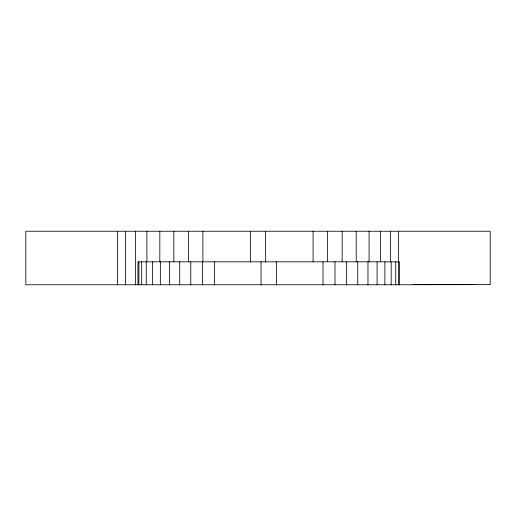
<?xml version="1.0" encoding="UTF-8"?>
<svg xmlns="http://www.w3.org/2000/svg" width="516" height="516" viewBox="0 0 516 516"><rect width="100%" height="100%" fill="white"/><g stroke="black" fill="none" stroke-linecap="round" stroke-linejoin="round"><path stroke-width="0.77" d="M398.404 284.767L490.2 284.613L490.2 231.233L25.8 231.233L25.8 284.767L399.494 284.767L399.494 261.825L137.94 261.825L137.94 284.767M413.709 284.613L474.894 284.613M398.552 261.825L398.552 284.767M398.404 231.233L398.404 261.593M395.753 261.825L395.753 284.767M391.16 261.825L391.16 284.767M390.483 231.233L390.483 261.593M384.891 261.825L384.891 284.767M380.634 231.233L380.634 261.593M377.093 261.825L377.093 284.767M369.101 231.233L369.101 261.593M367.966 261.825L367.966 284.767M357.736 261.825L357.736 284.767M356.175 231.233L356.175 261.593M346.649 261.825L346.649 284.767M342.16 231.233L342.16 261.593M334.981 261.825L334.981 284.767M327.415 231.233L327.415 261.593M323.016 261.825L323.016 284.767M313.089 231.233L313.089 261.593M276.363 261.825L276.363 284.767M265.65 231.233L265.65 262.173M261.07 261.825L261.07 284.767M250.35 231.233L250.35 262.173M214.417 261.825L214.417 284.767M202.911 231.233L202.911 261.593M202.453 261.825L202.453 284.767M190.785 261.825L190.785 284.767M188.585 231.233L188.585 261.593M179.697 261.825L179.697 284.767M173.84 231.233L173.84 261.593M169.467 261.825L169.467 284.767M160.341 261.825L160.341 284.767M159.825 231.233L159.825 261.593M152.543 261.825L152.543 284.767M146.899 231.233L146.899 261.593M146.273 261.825L146.273 284.767M141.681 261.825L141.681 284.767M138.881 261.825L138.881 284.767M135.366 231.233L135.366 284.767M125.517 231.233L125.517 284.767M117.596 231.233L117.596 284.767"/></g></svg>
